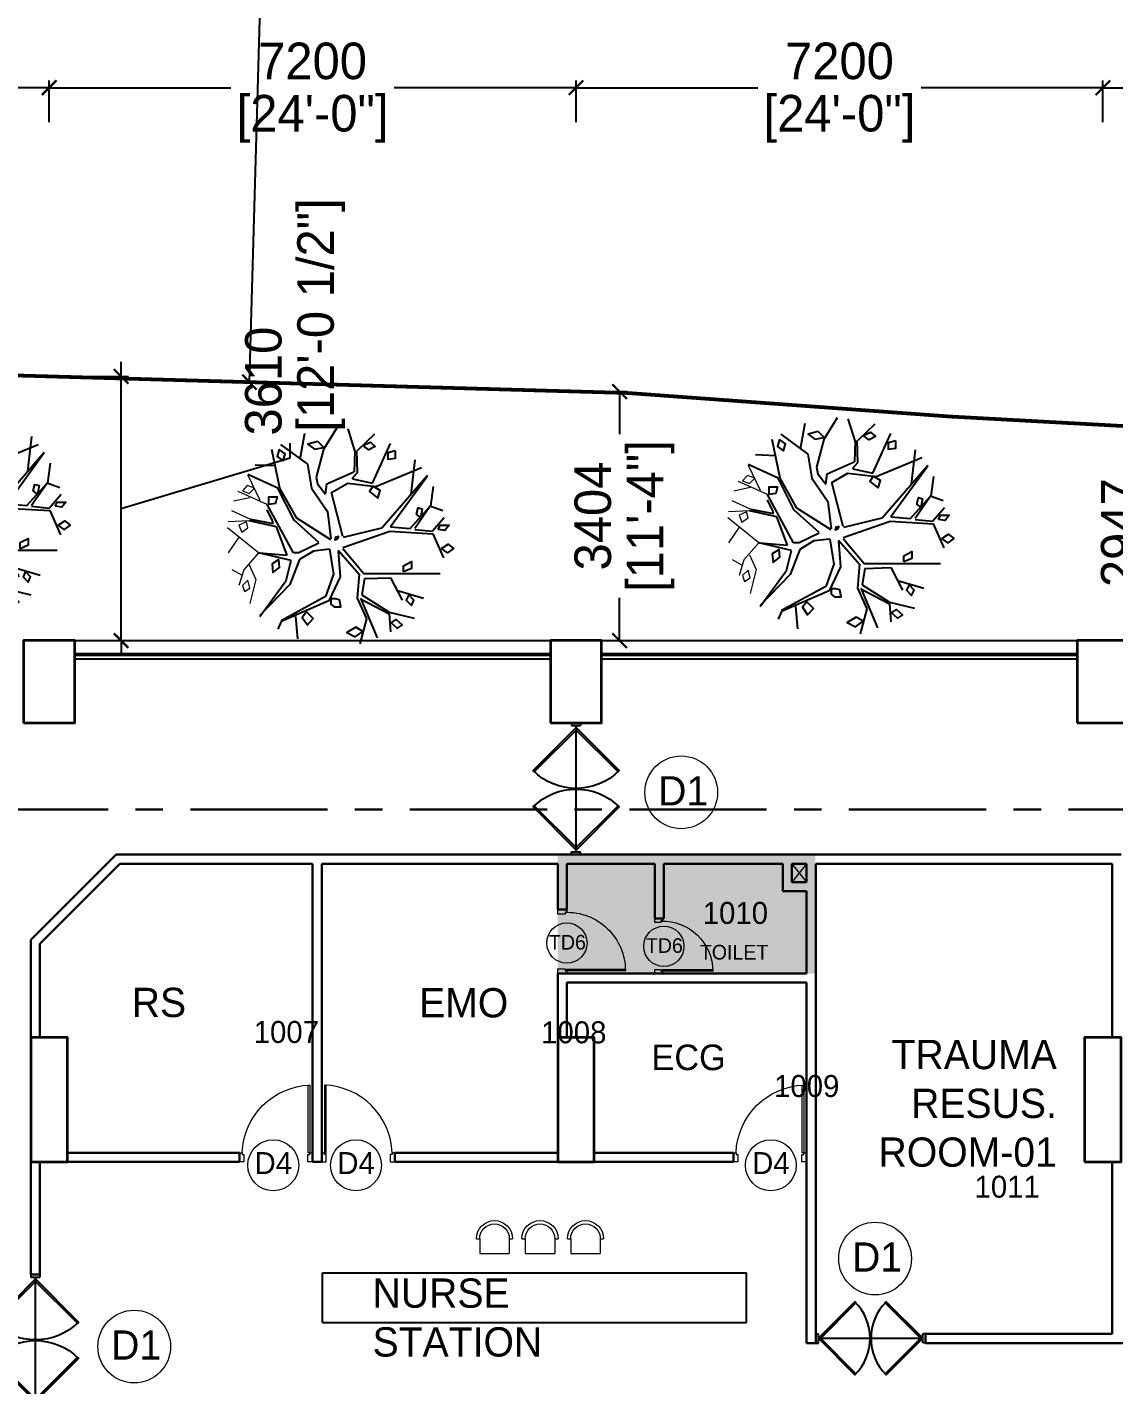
# Model space of a CAD drawing. Header units: millimetres. Extents: x 221017 to 6120115, y -1189702 to 83047459.
# Drawn here: x 3002470 to 3017319, y 63522 to 82076 of the extents above; entities that cross this region are included whole.
import ezdxf

# ---------------------------------------------------------------- set-up
doc = ezdxf.new("R2010")
doc.units = ezdxf.units.MM
doc.header["$LTSCALE"] = 150
doc.header["$MEASUREMENT"] = 0
doc.header["$PDMODE"] = 35
doc.header["$PDSIZE"] = -20
for name, pattern in [('BORDER', [1.75, 0.5, -0.25, 0.5, -0.25, 0, -0.25]), ('CENTERX2', [4, 2.5, -0.5, 0.5, -0.5]), ('HIDDEN', [0.375, 0.25, -0.125]), ('HIDDEN2', [0.1875, 0.125, -0.0625])]:
    doc.linetypes.add(name, pattern=pattern)
doc.layers.get('0').update_dxf_attribs({"linetype": 'CONTINUOUS', "lineweight": 9})
doc.layers.get('DEFPOINTS').update_dxf_attribs({"linetype": 'HIDDEN'})
for name, color, linetype in [('1', 7, 'CONTINUOUS'), ('door', 131, 'CONTINUOUS'), ('FURNITURE', 20, 'CONTINUOUS'), ('GLASS PLAN', 160, 'CONTINUOUS'), ('LOW WALL', 40, 'CONTINUOUS'), ('Propoerty Line', 3, 'BORDER'), ('TEXT', 7, 'CONTINUOUS')]:
    doc.layers.add(name, color=color, linetype=linetype)
for name, color, linetype, lineweight in [('A_DOOR', 130, 'CONTINUOUS', 9), ('CAR', 32, 'CONTINUOUS', 9), ('CENTRE DIM', 5, 'CONTINUOUS', 9), ('col new', 1, 'CONTINUOUS', 35), ('DIM', 7, 'CONTINUOUS', 13), ('Door Window Schedule', 173, 'CONTINUOUS', 9), ('False Ceiling_Toilet (T Ceiling with plastic wood board)', 246, 'CONTINUOUS', 9), ('FUR', 8, 'CONTINUOUS', 5), ('Room Numbering', 253, 'CONTINUOUS', 9), ('section line', 254, 'CONTINUOUS', 30), ('SQ FT', 7, 'CONTINUOUS', 9), ('WALL', 7, 'CONTINUOUS', 30)]:
    doc.layers.add(name, color=color, linetype=linetype, lineweight=lineweight)
doc.layers.add('landscape', color=7, linetype='CONTINUOUS', lineweight=18, true_color=0x050505)
doc.styles.add('ATTR', font='romans.shx', dxfattribs={"width": 0.8, "height": 0.7})
doc.styles.get("Standard").update_dxf_attribs({"font": 'GOTHIC.TTF', "width": 0.8})
doc.styles.add('Text Layout', font='GOTHIC.TTF')
doc.dimstyles.new('scale 50mm NEW', dxfattribs={"dimscale": 0, "dimtxt": 500, "dimasz": 200, "dimexe": 100, "dimexo": 100, "dimgap": 100, "dimtad": 0, "dimdec": 0, "dimzin": 1, "dimdsep": 46, "dimtxsty": 'Text Layout', "dimblk": 'ARCHTICK', "dimcen": 0.09, "dimclrd": 256, "dimclre": 256, "dimadec": 0, "dimazin": 0, "dimtfac": 1, "dimtdec": 0, "dimtmove": 1, "dimatfit": 0, "dimfxl": 0, "dimtolj": 1, "dimtzin": 0, "dimarcsym": 0})

# ---------------------------------------------------------------- blocks, each defined once
blk = doc.blocks.new('*U36')
at = {"layer": 'A_DOOR'}
blk.add_lwpolyline([(2.45, 41.95, 0.006179), (1.5, 42), (1.5, 5), (2.45, 5)], format="xyb", close=True, dxfattribs=at)
for points in [[(2.5, 4), (1.5, 4), (1.5, 5), (0, 5), (0, 0), (2.5, 0)], [(40, 5), (38.5, 5), (38.5, 4), (37.5, 4), (37.5, 0), (40, 0)]]:
    blk.add_lwpolyline(points, close=True, dxfattribs=at)
blk.add_arc((0.1, 3.6), 38.43, 2.09314, 87.90686, dxfattribs=at)
blk = doc.blocks.new('LAND1-G4')
at = {"layer": '1', "color": 7}
for p, q in [((2641.7, 2421.336), (2634.423, 2409.533)), ((2647.627, 2420.818), (2651.662, 2407.652)), ((2610.948, 2412.354), (2625.62, 2401.539)), ((2621.585, 2404.361), (2624.153, 2418.467)), ((2653.22, 2409.18), (2662.39, 2418.115)), ((2661.198, 2391.195), (2671.101, 2412.825)), ((2610.582, 2388.373), (2606.18, 2409.533)), ((2634.423, 2409.533), (2630.388, 2394.486)), ((2651.295, 2397.307), (2651.662, 2408.593)), ((2652.395, 2409.063), (2652.762, 2396.837)), ((2608.014, 2400.599), (2597.011, 2401.069)), ((2625.62, 2401.539), (2627.821, 2388.373)), ((2636.257, 2390.724), (2650.928, 2397.307)), ((2663.032, 2389.314), (2687.973, 2399.658)), ((2684.305, 2403.891), (2682.104, 2385.082)), ((2609.481, 2388.373), (2592.976, 2395.897)), ((2630.388, 2394.486), (2631.122, 2390.724)), ((2631.122, 2390.724), (2635.523, 2385.082)), ((2635.523, 2385.082), (2636.257, 2390.724)), ((2638.824, 2386.022), (2647.627, 2391.195)), ((2647.627, 2391.195), (2663.032, 2389.314)), ((2652.762, 2396.837), (2649.828, 2393.546)), ((2650.194, 2393.546), (2661.198, 2391.195)), ((2666.333, 2366.743), (2691.274, 2395.427)), ((2691.274, 2394.956), (2671.101, 2367.213)), ((2618.284, 2370.975), (2609.481, 2388.373)), ((2619.751, 2371.916), (2610.582, 2388.373)), ((2627.821, 2388.373), (2636.623, 2375.677)), ((2645.059, 2362.041), (2638.824, 2386.022)), ((2693.108, 2378.499), (2694.575, 2389.314)), ((2617.917, 2353.107), (2603.613, 2379.439)), ((2606.547, 2370.505), (2603.613, 2376.618)), ((2636.623, 2375.677), (2638.457, 2360.63)), ((2681.738, 2366.273), (2692.741, 2378.499)), ((2692.741, 2378.499), (2684.305, 2366.273)), ((2693.108, 2378.499), (2699.71, 2376.147)), ((2608.748, 2367.213), (2593.71, 2370.505)), ((2594.443, 2371.445), (2606.914, 2369.094)), ((2606.914, 2369.094), (2606.547, 2370.505)), ((2631.855, 2358.75), (2618.284, 2370.975)), ((2638.457, 2360.16), (2619.751, 2371.916)), ((2693.842, 2364.862), (2700.444, 2372.386)), ((2614.616, 2351.696), (2608.748, 2367.213)), ((2645.059, 2355.928), (2670.734, 2364.862)), ((2645.426, 2361.571), (2666.333, 2366.743)), ((2670.734, 2364.862), (2694.208, 2363.452)), ((2671.101, 2367.213), (2681.738, 2366.273)), ((2684.305, 2365.803), (2693.842, 2364.862)), ((2694.208, 2363.452), (2700.077, 2350.285)), ((2616.817, 2348.875), (2598.845, 2353.107)), ((2599.211, 2353.107), (2614.616, 2351.696)), ((2620.852, 2353.107), (2617.917, 2353.107)), ((2631.855, 2358.279), (2620.852, 2353.107)), ((2628.921, 2354.047), (2621.219, 2349.345)), ((2637.724, 2354.988), (2628.921, 2354.047)), ((2637.724, 2354.988), (2639.925, 2341.351)), ((2642.492, 2354.518), (2653.862, 2341.351)), ((2642.492, 2354.047), (2643.592, 2339.941)), ((2645.059, 2355.458), (2656.43, 2341.822)), ((2613.883, 2337.119), (2616.817, 2348.875)), ((2621.219, 2349.345), (2616.083, 2335.709)), ((2639.925, 2341.351), (2635.523, 2329.126)), ((2643.592, 2339.941), (2637.357, 2326.774)), ((2653.862, 2341.351), (2652.762, 2328.185)), ((2656.796, 2339), (2655.329, 2330.066)), ((2656.43, 2341.822), (2698.243, 2341.822)), ((2656.796, 2339), (2671.101, 2339.47)), ((2671.101, 2339.47), (2677.336, 2327.245)), ((2599.578, 2318.311), (2613.516, 2337.119)), ((2616.083, 2335.709), (2599.578, 2318.781)), ((2674.769, 2332.417), (2689.073, 2328.185)), ((2635.523, 2329.126), (2611.315, 2315.959)), ((2637.357, 2326.774), (2611.315, 2315.489)), ((2652.762, 2328.185), (2657.897, 2316.9)), ((2654.596, 2328.185), (2663.765, 2306.555)), ((2654.963, 2327.715), (2670.367, 2319.721)), ((2655.329, 2330.066), (2670.367, 2320.662)), ((2619.018, 2318.311), (2620.118, 2306.085)), ((2657.897, 2316.9), (2654.229, 2303.264)), ((2670.367, 2320.662), (2683.938, 2317.37)), ((2670.367, 2319.721), (2671.101, 2309.847)), ((2611.315, 2315.489), (2609.481, 2311.257))]:
    blk.add_line(p, q, dxfattribs=at)
for points in [[(2631.305, 2413.883), (2625.803, 2412.472), (2629.471, 2409.651), (2634.606, 2410.591)], [(2655.971, 2411.649), (2660.006, 2413.53), (2662.573, 2411.179), (2659.272, 2409.298)], [(2610.215, 2409.533), (2609.115, 2405.771), (2612.416, 2403.42), (2613.516, 2407.182)], [(2673.714, 2408.887), (2669.588, 2407.711), (2669.588, 2404.184), (2673.714, 2404.772)], [(2604.484, 2379.498), (2604.484, 2383.612), (2609.069, 2383.612), (2608.152, 2380.086)], [(2661.335, 2389.49), (2659.501, 2386.551), (2664.086, 2383.024), (2665.462, 2387.139)], [(2687.469, 2372.445), (2685.177, 2374.208), (2686.093, 2377.735), (2688.386, 2377.147)], [(2697.143, 2365.803), (2698.243, 2368.154), (2703.011, 2368.154), (2700.811, 2365.333)], [(2642.859, 2362.041), (2641.025, 2361.571), (2640.658, 2360.16), (2642.125, 2360.63)], [(2698.885, 2355.458), (2702.553, 2357.809), (2705.487, 2355.458), (2702.186, 2353.107)], [(2609.94, 2349.345), (2606.272, 2346.994), (2606.639, 2342.292), (2610.307, 2345.113)], [(2678.07, 2342.645), (2678.07, 2345.936), (2682.471, 2348.287), (2682.471, 2344.525)], [(2638.457, 2327.833), (2638.457, 2325.011), (2640.291, 2323.601), (2643.959, 2323.601), (2643.226, 2327.362), (2641.025, 2327.833)], [(2681.05, 2330.125), (2679.675, 2327.186), (2682.426, 2324.247), (2683.801, 2327.186)], [(2625.115, 2320.72), (2622.823, 2317.781), (2625.574, 2313.667), (2628.783, 2317.194)], [(2671.422, 2314.843), (2674.173, 2316.606), (2677.382, 2313.667), (2674.631, 2311.904)], [(2655.834, 2310.141), (2652.166, 2312.492), (2647.123, 2309.553), (2651.707, 2307.202)]]:
    blk.add_lwpolyline(points, close=True, dxfattribs=at)
blk = doc.blocks.new('DEC8')
for p, q in [((-48.049, 33.856), (-41.447, 20.219)), ((-37.412, 17.868), (-53.184, 24.921)), ((-46.949, 21.63), (-55.751, 19.749)), ((-47.315, 8.934), (-58.686, 8.464)), ((-56.852, 14.576), (-46.582, 9.874)), ((-42.18, -8.464), (-59.052, 5.172)), ((-52.817, 0), (-58.686, -8.464)), ((-42.18, -8.464), (-50.25, -17.869)), ((-51.35, -20.69), (-56.485, -17.869)), ((-50.25, -17.869), (-52.817, -26.332)), ((-47.315, -15.047), (-43.648, -23.041)), ((-43.648, -23.041), (-46.949, -36.207))]:
    blk.add_line(p, q)
for points in [[(-44.381, 26.802), (-48.416, 28.213), (-50.983, 25.392), (-47.315, 23.981)], [(-48.783, 8.464), (-52.817, 6.583), (-51.35, 2.821), (-48.049, 5.172)], [(-48.049, -23.511), (-50.983, -26.332), (-49.883, -29.624), (-46.949, -27.743)]]:
    blk.add_lwpolyline(points, close=True)
blk.add_blockref('LAND1-G4', (-2641.025, -2361.571))
at = {"style": 'ATTR', "width": 0.8, "flags": 9}
blk.add_attdef('ESTCODE', (0, 0), '', height=0.7, dxfattribs=at)
blk = doc.blocks.new('D 60')
at = {"layer": 'door'}
for p, q in [((0, 5), (1.5, 5)), ((0, 0), (0, 5)), ((0, 0), (1.5, 0)), ((1.5, 1.09), (1.5, 5)), ((1.5, 2.57), (58.5, 2.57)), ((1.5, 0), (1.5, 1.09)), ((1.5, 1.09), (1.5, 1.09)), ((58.5, 0.07), (58.5, 5.07)), ((60, 5.07), (58.5, 5.07)), ((58.5, 1.16), (58.5, 1.16)), ((60, 0.07), (58.5, 0.07)), ((60, 0.07), (60, 5.07))]:
    blk.add_line(p, q, dxfattribs=at)
at = {"layer": 'door', "ltscale": 10}
for points in [[(22.03, 21.98, 0.007036), (21.47, 22.55), (1.5, 2.57), (2.06, 2.01)], [(37.97, 21.98, -0.007036), (38.53, 22.55), (58.5, 2.57), (57.94, 2.01)], [(22.03, -16.83, -0.007036), (21.47, -17.4), (1.5, 2.57), (2.06, 3.14)], [(37.97, -16.83, 0.007036), (38.53, -17.4), (58.5, 2.57), (57.94, 3.14)]]:
    blk.add_lwpolyline(points, format="xyb", close=True, dxfattribs=at)
for centre, start, end in [((1.5, 2.57), 315, 45), ((58.5, 2.57), 135, 225)]:
    blk.add_arc(centre, 28.24, start, end, dxfattribs=at)
blk = doc.blocks.new('_ARCHTICK')
at = {"color": 0, "linetype": 'ByBlock', "const_width": 0.15}
blk.add_lwpolyline([(-0.5, -0.5), (0.5, 0.5)], dxfattribs=at)
blk = doc.blocks.new('*D169')
at = {"layer": 'CENTRE DIM', "lineweight": -2, "transparency": 16777216}
for p, q in [((3002770, 80777), (3002770, 81349)), ((3009970, 80777), (3009970, 81349)), ((3002770, 81249), (3005253, 81249)), ((3009970, 81249), (3007486, 81249))]:
    blk.add_line(p, q, dxfattribs=at)
at = {"layer": 'DEFPOINTS', "color": 0, "transparency": 16777216}
for p in [(3009970, 81249), (3002770, 80677), (3009970, 80677)]:
    blk.add_point(p, dxfattribs=at)
at = {"layer": 'CENTRE DIM', "lineweight": -2, "transparency": 16777216, "xscale": 200, "yscale": 200, "zscale": 200, "rotation": 180}
blk.add_blockref('_ARCHTICK', (3002770, 81249), dxfattribs=at)
at = {"layer": 'CENTRE DIM', "lineweight": -2, "transparency": 16777216, "xscale": 200, "yscale": 200, "zscale": 200}
blk.add_blockref('_ARCHTICK', (3009970, 81249), dxfattribs=at)
at = {"layer": 'CENTRE DIM', "color": 0, "transparency": 16777216, "char_height": 500, "attachment_point": 5, "style": 'Text Layout'}
for s, insert in [('\\A1;7200', (3006370, 81612)), ('\\A1;[24\'-0"]', (3006370, 80825))]:
    blk.add_mtext(s, dxfattribs=dict(at, insert=insert))
blk = doc.blocks.new('*D170')
at = {"layer": 'CENTRE DIM', "lineweight": -2, "transparency": 16777216}
for p, q in [((3009970, 80777), (3009970, 81349)), ((3017170, 80777), (3017170, 81349)), ((3009970, 81249), (3012453, 81249)), ((3017170, 81249), (3014686, 81249))]:
    blk.add_line(p, q, dxfattribs=at)
at = {"layer": 'DEFPOINTS', "color": 0, "transparency": 16777216}
for p in [(3017170, 81249), (3009970, 80677), (3017170, 80677)]:
    blk.add_point(p, dxfattribs=at)
at = {"layer": 'CENTRE DIM', "lineweight": -2, "transparency": 16777216, "xscale": 200, "yscale": 200, "zscale": 200, "rotation": 180}
blk.add_blockref('_ARCHTICK', (3009970, 81249), dxfattribs=at)
at = {"layer": 'CENTRE DIM', "lineweight": -2, "transparency": 16777216, "xscale": 200, "yscale": 200, "zscale": 200}
blk.add_blockref('_ARCHTICK', (3017170, 81249), dxfattribs=at)
at = {"layer": 'CENTRE DIM', "color": 0, "transparency": 16777216, "char_height": 500, "attachment_point": 5, "style": 'Text Layout'}
for s, insert in [('\\A1;7200', (3013570, 81612)), ('\\A1;[24\'-0"]', (3013570, 80825))]:
    blk.add_mtext(s, dxfattribs=dict(at, insert=insert))
blk = doc.blocks.new('*D171')
at = {"layer": 'CENTRE DIM', "lineweight": -2, "transparency": 16777216}
for p, q in [((3017170, 80777), (3017170, 81349)), ((3024370, 80749), (3024370, 81349)), ((3017170, 81249), (3019653, 81249)), ((3024370, 81249), (3021886, 81249))]:
    blk.add_line(p, q, dxfattribs=at)
at = {"layer": 'DEFPOINTS', "color": 0, "transparency": 16777216}
for p in [(3024370, 81249), (3017170, 80677), (3024370, 80424)]:
    blk.add_point(p, dxfattribs=at)
at = {"layer": 'CENTRE DIM', "lineweight": -2, "transparency": 16777216, "xscale": 200, "yscale": 200, "zscale": 200, "rotation": 180}
blk.add_blockref('_ARCHTICK', (3017170, 81249), dxfattribs=at)
at = {"layer": 'CENTRE DIM', "lineweight": -2, "transparency": 16777216, "xscale": 200, "yscale": 200, "zscale": 200}
blk.add_blockref('_ARCHTICK', (3024370, 81249), dxfattribs=at)
at = {"layer": 'CENTRE DIM', "color": 0, "transparency": 16777216, "char_height": 500, "attachment_point": 5, "style": 'Text Layout'}
for s, insert in [('\\A1;7200', (3020770, 81612)), ('\\A1;[24\'-0"]', (3020770, 80825))]:
    blk.add_mtext(s, dxfattribs=dict(at, insert=insert))
blk = doc.blocks.new('*D211')
at = {"layer": 'DEFPOINTS', "color": 0, "ltscale": 0.5, "transparency": 16777216}
for p in [(3009970, 77097), (3010565, 77097), (3009970, 73693)]:
    blk.add_point(p, dxfattribs=at)
at = {"layer": 'DIM', "lineweight": -2, "ltscale": 0.5, "transparency": 16777216}
for p, q in [((3010070, 77097), (3010665, 77097)), ((3010565, 77097), (3010565, 76512)), ((3010565, 73693), (3010565, 74279)), ((3010070, 73693), (3010665, 73693))]:
    blk.add_line(p, q, dxfattribs=at)
at = {"layer": 'DIM', "lineweight": -2, "ltscale": 0.5, "transparency": 16777216, "xscale": 200, "yscale": 200, "zscale": 200}
for p, rotation in [((3010565, 77097), 90), ((3010565, 73693), 270)]:
    blk.add_blockref('_ARCHTICK', p, dxfattribs=dict(at, rotation=rotation))
at = {"layer": 'DIM', "color": 0, "ltscale": 0.5, "transparency": 16777216, "char_height": 500, "attachment_point": 5, "rotation": 90, "style": 'Text Layout'}
for s, insert in [('\\A1;[11\'-4"]', (3010989, 75395)), ('\\A1;3404', (3010202, 75395))]:
    blk.add_mtext(s, dxfattribs=dict(at, insert=insert))
blk = doc.blocks.new('*D212')
at = {"layer": 'DEFPOINTS', "color": 0, "ltscale": 0.5, "transparency": 16777216}
for p in [(3017170, 76640), (3017759, 76640), (3017170, 73693)]:
    blk.add_point(p, dxfattribs=at)
at = {"layer": 'DIM', "lineweight": -2, "ltscale": 0.5, "transparency": 16777216}
for p, q in [((3017270, 76640), (3017859, 76640)), ((3017759, 76640), (3017759, 76283)), ((3017759, 73693), (3017759, 74050)), ((3017270, 73693), (3017859, 73693))]:
    blk.add_line(p, q, dxfattribs=at)
at = {"layer": 'DIM', "lineweight": -2, "ltscale": 0.5, "transparency": 16777216, "xscale": 200, "yscale": 200, "zscale": 200}
for p, rotation in [((3017759, 76640), 90), ((3017759, 73693), 270)]:
    blk.add_blockref('_ARCHTICK', p, dxfattribs=dict(at, rotation=rotation))
at = {"layer": 'DIM', "color": 0, "ltscale": 0.5, "transparency": 16777216, "char_height": 500, "attachment_point": 5, "rotation": 90, "style": 'Text Layout'}
for s, insert in [('\\A1;[9\'-10"]', (3018183, 75167)), ('\\A1;2947', (3017397, 75167))]:
    blk.add_mtext(s, dxfattribs=dict(at, insert=insert))
blk = doc.blocks.new('D72')
at = {"layer": 'door'}
for p, q in [((0, 4.85), (1.5, 4.85)), ((0, -0.15), (0, 4.85)), ((0, 0.37), (0, 4.48)), ((1.5, -0.15), (1.5, 4.85)), ((1.5, 0.94), (1.5, 0.94)), ((2.5, 2.43), (3.44, 2.43)), ((69.5, 2.43), (68.56, 2.43)), ((70.5, 0.94), (70.5, 4.85)), ((72, 4.85), (70.5, 4.85)), ((70.5, -0.15), (70.5, 0.94)), ((70.5, 0.94), (70.5, 0.94)), ((72, -0.15), (72, 4.85)), ((72, 0.37), (72, 4.48)), ((0, -0.15), (1.5, -0.15)), ((72, -0.15), (70.5, -0.15))]:
    blk.add_line(p, q, dxfattribs=at)
at = {"layer": 'door', "linetype": 'HIDDEN2', "ltscale": 10}
blk.add_line((1.5, 2.43), (70.5, 2.43), dxfattribs=at)
at = {"layer": 'door', "ltscale": 10}
for points in [[(26.71, 25.31, 0.007036), (26.06, 25.98), (2.5, 2.43), (3.16, 1.76)], [(45.29, 25.31, -0.007036), (45.94, 25.98), (69.5, 2.43), (68.84, 1.76)], [(26.71, -20.46, -0.007036), (26.06, -21.13), (2.5, 2.43), (3.16, 3.09)], [(45.29, -20.46, 0.007036), (45.94, -21.13), (69.5, 2.43), (68.84, 3.09)]]:
    blk.add_lwpolyline(points, format="xyb", close=True, dxfattribs=at)
for centre, start, end in [((2.5, 2.43), 315, 45), ((69.5, 2.43), 135, 225)]:
    blk.add_arc(centre, 33.31, start, end, dxfattribs=at)
blk = doc.blocks.new('*D248')
at = {"layer": 'CENTRE DIM', "lineweight": -2, "transparency": 16777216}
for p, q in [((2995570, 80749), (2995570, 81349)), ((3002770, 80777), (3002770, 81349)), ((2995570, 81249), (2998053, 81249)), ((3002770, 81249), (3000286, 81249))]:
    blk.add_line(p, q, dxfattribs=at)
at = {"layer": 'DEFPOINTS', "color": 0, "transparency": 16777216}
for p in [(3002770, 81249), (3002770, 80677), (2995570, 80369)]:
    blk.add_point(p, dxfattribs=at)
at = {"layer": 'CENTRE DIM', "lineweight": -2, "transparency": 16777216, "xscale": 200, "yscale": 200, "zscale": 200, "rotation": 180}
blk.add_blockref('_ARCHTICK', (2995570, 81249), dxfattribs=at)
at = {"layer": 'CENTRE DIM', "lineweight": -2, "transparency": 16777216, "xscale": 200, "yscale": 200, "zscale": 200}
blk.add_blockref('_ARCHTICK', (3002770, 81249), dxfattribs=at)
at = {"layer": 'CENTRE DIM', "color": 0, "transparency": 16777216, "char_height": 500, "attachment_point": 5, "style": 'Text Layout'}
for s, insert in [('\\A1;7200', (2999170, 81612)), ('\\A1;[24\'-0"]', (2999170, 80825))]:
    blk.add_mtext(s, dxfattribs=dict(at, insert=insert))
blk = doc.blocks.new('*D250')
at = {"layer": 'DEFPOINTS', "color": 0, "ltscale": 0.5, "transparency": 16777216}
for p in [(3002770, 77303), (3003753, 77303), (3002770, 73693)]:
    blk.add_point(p, dxfattribs=at)
at = {"layer": 'DIM', "lineweight": -2, "ltscale": 0.5, "transparency": 16777216}
for p, q in [((3003753, 77303), (3003753, 77503)), ((3003253, 77303), (3003853, 77303)), ((3003753, 73693), (3003753, 77303)), ((3003753, 73693), (3003753, 77303)), ((3006062, 76191), (3006062, 76391)), ((3003753, 75498), (3006062, 76191)), ((3003253, 73693), (3003853, 73693)), ((3003753, 73693), (3003753, 73493))]:
    blk.add_line(p, q, dxfattribs=at)
at = {"layer": 'DIM', "lineweight": -2, "ltscale": 0.5, "transparency": 16777216, "xscale": 200, "yscale": 200, "zscale": 200}
for p, rotation in [((3003753, 77303), 270), ((3003753, 73693), 90)]:
    blk.add_blockref('_ARCHTICK', p, dxfattribs=dict(at, rotation=rotation))
at = {"layer": 'DIM', "color": 0, "ltscale": 0.5, "transparency": 16777216, "char_height": 500, "attachment_point": 5, "rotation": 90, "style": 'Text Layout'}
for s, insert in [('\\A1;[12\'-0 1/2"]', (3006486, 78142)), ('\\A1;3610', (3005700, 77239))]:
    blk.add_mtext(s, dxfattribs=dict(at, insert=insert))
blk = doc.blocks.new('TOILET DOOR')
at = {"layer": 'A_DOOR'}
blk.add_lwpolyline([(15221.31, -118993.6), (15221.31, -119025.6), (15222.26, -119025.6), (15222.26, -118993.61)], dxfattribs=at)
for points in [[(15222.31, -119026.6), (15221.31, -119026.6), (15221.31, -119025.6), (15219.81, -119025.6), (15219.81, -119030.6), (15222.31, -119030.6)], [(15254.81, -119025.6), (15253.31, -119025.6), (15253.31, -119026.6), (15252.31, -119026.6), (15252.31, -119030.6), (15254.81, -119030.6)]]:
    blk.add_lwpolyline(points, close=True, dxfattribs=at)
blk.add_arc((15221.31, -119025.6), 32, 358.20922, 90, dxfattribs=at)
blk = doc.blocks.new('*D796')
at = {"layer": 'DEFPOINTS', "color": 0, "ltscale": 0.5, "transparency": 16777216}
for p in [(3008685, 97249), (3005507, 77225), (3008109, 77150)]:
    blk.add_point(p, dxfattribs=at)
at = {"layer": 'SQ FT', "linetype": 'Continuous', "lineweight": -2, "ltscale": 0.5, "transparency": 16777216}
for p, q in [((3006084, 97324), (3005846, 89024)), ((3006094, 97324), (3005984, 97327)), ((3005507, 77225), (3005745, 85524)), ((3005517, 77225), (3005407, 77228))]:
    blk.add_line(p, q, dxfattribs=at)
at = {"layer": 'SQ FT', "lineweight": -2, "ltscale": 0.5, "transparency": 16777216, "xscale": 200, "yscale": 200, "zscale": 200}
for p, rotation in [((3006084, 97324), 88.35670066195287), ((3005507, 77225), 268.3567006619529)]:
    blk.add_blockref('_ARCHTICK', p, dxfattribs=dict(at, rotation=rotation))
at = {"layer": 'SQ FT', "color": 0, "ltscale": 0.5, "transparency": 16777216, "char_height": 500, "attachment_point": 5, "rotation": 88.3567, "style": 'Text Layout'}
for s, insert in [('\\A1;[67\'-0 1/2"]', (3006219, 87262)), ('\\A1;20107', (3005433, 87285))]:
    blk.add_mtext(s, dxfattribs=dict(at, insert=insert))
blk = doc.blocks.new('gf gf g')
at = {"layer": 'Door Window Schedule', "ltscale": 0.5}
blk.add_circle((3035065, 232482), 497, dxfattribs=at)
at = {"layer": 'Door Window Schedule', "ltscale": 0.5, "insert": (3035092, 232703), "char_height": 400, "width": 871.62, "attachment_point": 2}
blk.add_mtext('{\\W1;D1}', dxfattribs=at)
blk = doc.blocks.new('D 4')
at = {"layer": 'Door Window Schedule', "ltscale": 0.5}
blk.add_circle((3005876, 66161), 348, dxfattribs=at)
at = {"layer": 'Door Window Schedule', "ltscale": 0.5, "insert": (3005877, 66341), "char_height": 300, "width": 871.62, "attachment_point": 2}
blk.add_mtext('{\\W1;D4}', dxfattribs=at)
blk = doc.blocks.new('TD 6')
at = {"layer": 'Door Window Schedule', "ltscale": 0.5}
blk.add_circle((3044104, 72595), 275, dxfattribs=at)
at = {"layer": 'Door Window Schedule', "ltscale": 0.5, "insert": (3044111, 72706), "char_height": 200, "width": 627.56, "attachment_point": 2}
blk.add_mtext('{\\W1;TD6}', dxfattribs=at)
blk = doc.blocks.new('C2')
at = {"layer": 'FUR'}
for p, q in [((-9, 0), (9, 0)), ((-9, -9), (-9, 0)), ((9, -9), (9, 0)), ((-11, -9), (-9, -9)), ((9, -9), (11, -9))]:
    blk.add_line(p, q, dxfattribs=at)
for radius in [11, 9]:
    blk.add_arc((0, -9), radius, 180, 0, dxfattribs=at)

msp = doc.modelspace()

# ---------------------------------------------------------------- hatches: boundary and pattern name
at = {"layer": 'False Ceiling_Toilet (T Ceiling with plastic wood board)', "ltscale": 0.5}
msp.add_hatch(color=256, dxfattribs=at).paths.add_polyline_path([(3009719.8, 69143.2), (3013239, 69143.2), (3013239, 70768.2), (3009719.8, 70768.2)])

# ---------------------------------------------------------------- linework, layer by layer
at = {"layer": 'CAR', "ltscale": 0.5}
for p, q in [((3013119.8, 70643.2), (3012919.8, 70393.2)), ((3012919.8, 70643.2), (3013119.8, 70393.2))]:
    msp.add_line(p, q, dxfattribs=at)
at = {"layer": 'col new', "linetype": 'Continuous', "ltscale": 0.5}
for points in [[(3002419.8, 72568.2), (3003119.8, 72568.2), (3003119.8, 73693.2), (3002419.8, 73693.2)], [(3009619.8, 72568.2), (3010319.8, 72568.2), (3010319.8, 73693.2), (3009619.8, 73693.2)], [(3016819.8, 72568.2), (3017519.8, 72568.2), (3017519.8, 73693.2), (3016819.8, 73693.2)], [(3009719.8, 66568.2), (3010219.8, 66568.2), (3010219.8, 68268.2), (3009719.8, 68268.2)], [(3016919.8, 66568.2), (3017419.8, 66568.2), (3017419.8, 68268.2), (3016919.8, 68268.2)]]:
    msp.add_lwpolyline(points, close=True, dxfattribs=at)
at = {"layer": 'col new', "ltscale": 0.5}
msp.add_lwpolyline([(3002519.8, 66568.2), (3003019.8, 66568.2), (3003019.8, 68268.2), (3002519.8, 68268.2)], close=True, dxfattribs=at)
at = {"layer": 'FURNITURE', "ltscale": 0.5}
for p, q in [((3006503.8, 65050.8), (3012300.4, 65050.8)), ((3006503.8, 64375.8), (3006503.8, 65050.8)), ((3012300.4, 64375.8), (3012300.4, 65050.8)), ((3006503.8, 64375.8), (3012300.4, 64375.8))]:
    msp.add_line(p, q, dxfattribs=at)
at = {"layer": 'GLASS PLAN', "ltscale": 0.5}
for p, q in [((3003119.8, 73518.2), (3009619.8, 73518.2)), ((3003119.8, 73493.2), (3009619.8, 73493.2)), ((3010319.8, 73518.2), (3016819.8, 73518.2)), ((3010319.8, 73493.2), (3016819.8, 73493.2))]:
    msp.add_line(p, q, dxfattribs=at)
at = {"layer": 'LOW WALL', "ltscale": 0.5}
for p, q in [((3003119.8, 73693.2), (3009619.8, 73693.2)), ((3010319.8, 73693.2), (3016819.8, 73693.2)), ((3003119.8, 73443.2), (3009619.8, 73443.2)), ((3010319.8, 73443.2), (3016819.8, 73443.2))]:
    msp.add_line(p, q, dxfattribs=at)
at = {"layer": 'Propoerty Line', "lineweight": 15, "const_width": 50.8}
msp.add_lwpolyline([(3045662.2, 76592.4), (3033919, 76434.7), (3026818.5, 76364.9), (3022250.6, 76295.9), (3019894.7, 76491), (3015082.1, 76755), (3010674.5, 77076.7), (2998548, 77424.6), (2991256.6, 77814.7), (2983954.8, 78136.4)], dxfattribs=at)
msp.add_lwpolyline([(3045662.2, 76592.4), (3033919, 76434.7), (3026818.5, 76364.9), (3022250.6, 76295.9), (3019894.7, 76491), (3015082.1, 76755), (3010674.5, 77076.7), (2998548, 77424.6), (2991256.6, 77814.7), (2983954.8, 78136.4)], dxfattribs=at)
at = {"layer": 'section line', "linetype": 'CENTERX2', "ltscale": 5}
msp.add_line((3036574.7, 71384.4), (2977792, 71384.4), dxfattribs=at)
at = {"layer": 'WALL', "ltscale": 0.5}
for p, q in [((3002519.8, 69601.4), (3003686.5, 70768.2)), ((3017419.8, 70768.2), (3003686.5, 70768.2)), ((3002644.8, 69549.7), (3003738.3, 70643.2)), ((3006369.8, 70643.2), (3003738.3, 70643.2)), ((3006369.8, 70643.2), (3006369.8, 66568.2)), ((3009719.8, 70643.2), (3006494.8, 70643.2)), ((3006494.8, 70643.2), (3006494.8, 66568.2)), ((3009719.8, 70643.2), (3009719.8, 70018.2)), ((3011044.8, 70643.2), (3009844.8, 70643.2)), ((3009844.8, 70643.2), (3009844.8, 70018.2)), ((3011044.8, 69893.2), (3011044.8, 70643.2)), ((3011169.8, 69893.2), (3011169.8, 70643.2)), ((3012794.8, 70643.2), (3011169.8, 70643.2)), ((3012794.8, 70643.2), (3012794.8, 70268.2)), ((3013119.8, 70643.2), (3012919.8, 70643.2)), ((3012919.8, 70643.2), (3012919.8, 70393.2)), ((3013119.8, 70643.2), (3013119.8, 70393.2)), ((3017294.8, 70643.2), (3013244.8, 70643.2)), ((3013244.8, 70643.2), (3013244.8, 64093.2)), ((3017294.8, 68268.2), (3017294.8, 70643.2)), ((3013119.8, 70393.2), (3012919.8, 70393.2)), ((3013119.8, 70268.2), (3012794.8, 70268.2)), ((3013119.8, 70268.2), (3013119.8, 69143.2)), ((3009844.8, 70018.2), (3009719.8, 70018.2)), ((3011169.8, 69893.2), (3011044.8, 69893.2)), ((3002519.8, 69601.4), (3002519.8, 68268.2)), ((3002644.8, 69549.7), (3002644.8, 68268.2)), ((3013119.8, 69143.2), (3009719.8, 69143.2)), ((3009719.8, 69143.2), (3009719.8, 68268.2)), ((3013119.8, 69018.2), (3009844.8, 69018.2)), ((3009844.8, 69018.2), (3009844.8, 68268.2)), ((3013119.8, 69018.2), (3013119.8, 64093.2)), ((3005369.8, 66693.2), (3003019.8, 66693.2)), ((3005369.8, 66568.2), (3005369.8, 66693.2)), ((3007494.8, 66693.2), (3009719.8, 66693.2)), ((3007494.8, 66693.2), (3007494.8, 66568.2)), ((3012119.8, 66693.2), (3010219.8, 66693.2)), ((3012119.8, 66568.2), (3012119.8, 66693.2)), ((3002519.8, 65030.7), (3002519.8, 66568.2)), ((3002644.8, 65030.7), (3002644.8, 66568.2)), ((3005369.8, 66568.2), (3003019.8, 66568.2)), ((3006494.8, 66568.2), (3006369.8, 66568.2)), ((3007494.8, 66568.2), (3009719.8, 66568.2)), ((3012119.8, 66568.2), (3010219.8, 66568.2)), ((3017294.8, 66568.2), (3017294.8, 64218.2)), ((3002644.8, 65030.7), (3002519.8, 65030.7)), ((3014744.8, 64218.2), (3017294.8, 64218.2)), ((3014744.8, 64218.2), (3014744.8, 64093.2)), ((3013244.8, 64093.2), (3013119.8, 64093.2)), ((3014744.8, 64093.2), (3020144.8, 64093.2))]:
    msp.add_line(p, q, dxfattribs=at)

# ---------------------------------------------------------------- block references
at = {"layer": 'door', "xscale": -25, "yscale": 25, "zscale": 25, "rotation": 270}
for p in [(3009911, 70768.2), (3002523.5, 63230.7)]:
    msp.add_blockref('D72', p, dxfattribs=at)
at = {"layer": 'door', "xscale": 25, "yscale": 25, "zscale": 25}
msp.add_blockref('D 60', (3013244.8, 64093.2), dxfattribs=at)
at = {"layer": 'Door Window Schedule'}
for name, p in [('gf gf g', (-23657.3, -160863.1)), ('TD 6', (-34258.9, -3035.4)), ('TD 6', (-32933.9, -3080.5)), ('D 4', (-43.8, 361.6)), ('D 4', (1087.2, 361.6)), ('D 4', (6755.9, 361.6)), ('gf gf g', (-21008.6, -167234.1)), ('gf gf g', (-31132.5, -168436.8))]:
    msp.add_blockref(name, p, dxfattribs=at)
at = {"layer": 'FUR', "xscale": -22.5, "yscale": 22.5, "zscale": 22.5000000000251, "rotation": 180}
for p in [(3008856, 65316.2), (3009477.8, 65316.2), (3010099.5, 65316.2)]:
    msp.add_blockref('C2', p, dxfattribs=at)
at = {"layer": 'landscape', "xscale": 25, "yscale": 25, "zscale": 25}
for p in [(3001448.1, 75422.3), (3013521.4, 75242.3), (3006684.8, 75105.2)]:
    msp.add_blockref('DEC8', p, dxfattribs=at)
at = {"layer": 'WALL', "rotation": 270}
for p, xscale, yscale, zscale in [((5985484.8, -311352), -25, 25, 25), ((5561700.5, -256995.6), -21.42857142857974, 21.42857142857974, 21.42857142857315)]:
    msp.add_blockref('TOILET DOOR', p, dxfattribs=dict(at, xscale=xscale, yscale=yscale, zscale=zscale))
at = {"layer": 'WALL', "ltscale": 0.5, "yscale": 25, "zscale": 25}
for p, xscale in [((3006369.8, 66568.2), -25), ((3006494.8, 66568.2), 25), ((3013119.8, 66568.2), -25)]:
    msp.add_blockref('*U36', p, dxfattribs=dict(at, xscale=xscale))

# ---------------------------------------------------------------- texts
at = {"layer": 'Room Numbering', "ltscale": 0.5, "char_height": 300, "width": 4242.713, "attachment_point": 2}
for s, insert in [('{\\W1;1010}', (3012147.6, 70121.1)), ('{\\W1;1007}', (3006011.5, 68494.1)), ('{\\W1;1008}', (3009938.8, 68489.4)), ('{\\W1;1009}', (3013122.4, 67755.7)), ('{\\W1;1011}', (3015861.7, 66379.7))]:
    msp.add_mtext(s, dxfattribs=dict(at, insert=insert))
at = {"layer": 'TEXT', "ltscale": 0.5}
for s, insert, char_height, width, attachment_point in [('{\\W1;TOILET}', (3011661.8, 69534.4), 200, 10235.072, 1), ('{\\W1;RS}', (3003898.7, 68948), 400, 787.521, 1), ('{\\W1;EMO}', (3007826, 68943.3), 400, 10235.072, 1), ('{\\W1;ECG }', (3011001.1, 68172.3), 350, 10235.072, 1), ('{\\W1;TRAUMA\\PRESUS. \\PROOM-01}', (3016540.7, 68236), 400, 2800.362, 3), ('{\\W1;NURSE STATION}', (3007189.9, 64975.2), 400, 3808.155, 1)]:
    msp.add_mtext(s, dxfattribs=dict(at, insert=insert, char_height=char_height, width=width, attachment_point=attachment_point))

# ---------------------------------------------------------------- dimensions: what is measured, and where the dimension line sits
at = {"layer": 'CENTRE DIM'}
for base, p1, p2, picture, middle in [((3002769.8, 81249.4), (2995569.8, 80368.7), (3002769.8, 80677.2), '*D248', (2999169.8, 81249.4)), ((3009969.8, 81249.4), (3002769.8, 80677.2), (3009969.8, 80677.2), '*D169', (3006369.8, 81249.4)), ((3017169.8, 81249.4), (3009969.8, 80677.2), (3017169.8, 80677.2), '*D170', (3013569.8, 81249.4)), ((3024369.8, 81249.4), (3017169.8, 80677.2), (3024369.8, 80424.5), '*D171', (3020769.8, 81249.4))]:
    dim = msp.add_linear_dim(base=base, p1=p1, p2=p2, dimstyle='scale 50mm NEW', override={"dimscale": 1, "dimpost": '\\X'}, dxfattribs=at)
    dim.commit()
    dim.dimension.update_dxf_attribs({"geometry": picture, "text_midpoint": middle})
at = {"layer": 'DIM', "ltscale": 0.5}
for base, p1, p2, picture, middle in [((3003752.9, 77303.4), (3002769.8, 73693.2), (3002769.8, 77303.4), '*D250', (3006062.4, 76491.2)), ((3010564.8, 77096.9), (3009969.8, 73693.2), (3009969.8, 77096.9), '*D211', (3010564.8, 75395)), ((3017759.3, 76640.5), (3017169.8, 73693.2), (3017169.8, 76640.5), '*D212', (3017759.3, 75166.8))]:
    dim = msp.add_linear_dim(base=base, p1=p1, p2=p2, angle=90, dimstyle='scale 50mm NEW', override={"dimscale": 1, "dimpost": '\\X'}, dxfattribs=at)
    dim.commit()
    dim.dimension.update_dxf_attribs({"geometry": picture, "text_midpoint": middle})
at = {"layer": 'SQ FT', "ltscale": 0.5}
dim = msp.add_aligned_dim(p1=(3008685.3, 97249.4), p2=(3008108.7, 77150.3), distance=-2602.5, dimstyle='scale 50mm NEW', override={"dimscale": 1, "dimpost": '\\X', "dimfxl": 10}, dxfattribs=at)
dim.commit()
dim.dimension.update_dxf_attribs({"geometry": '*D796', "text_midpoint": (3005795.6, 87274.5)})

doc.saveas('drawing.dxf')
